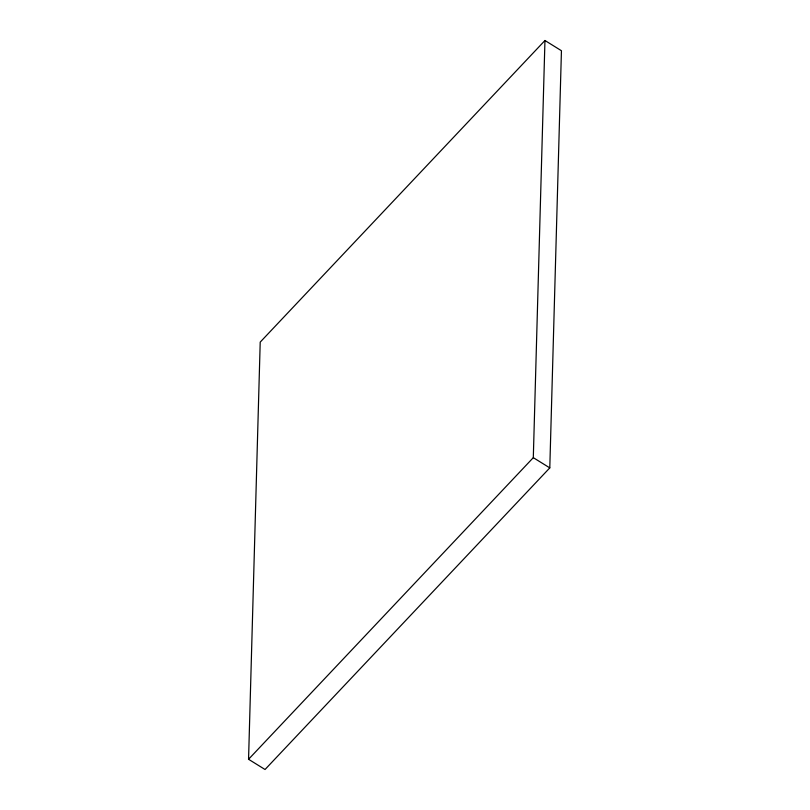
<?xml version="1.0" encoding="UTF-8"?>
<svg xmlns="http://www.w3.org/2000/svg" width="810" height="810" viewBox="0 0 810 810"><rect width="100%" height="100%" fill="white"/><g stroke="black" fill="none" stroke-linecap="round" stroke-linejoin="round"><path stroke-width="1.21" d="M248.559 759.274L260.212 342.114L544.958 40.5L561.441 50.726L549.788 467.886L265.042 769.5L248.559 759.274L533.304 457.66L544.958 40.5M533.304 457.66L549.788 467.886"/></g></svg>
